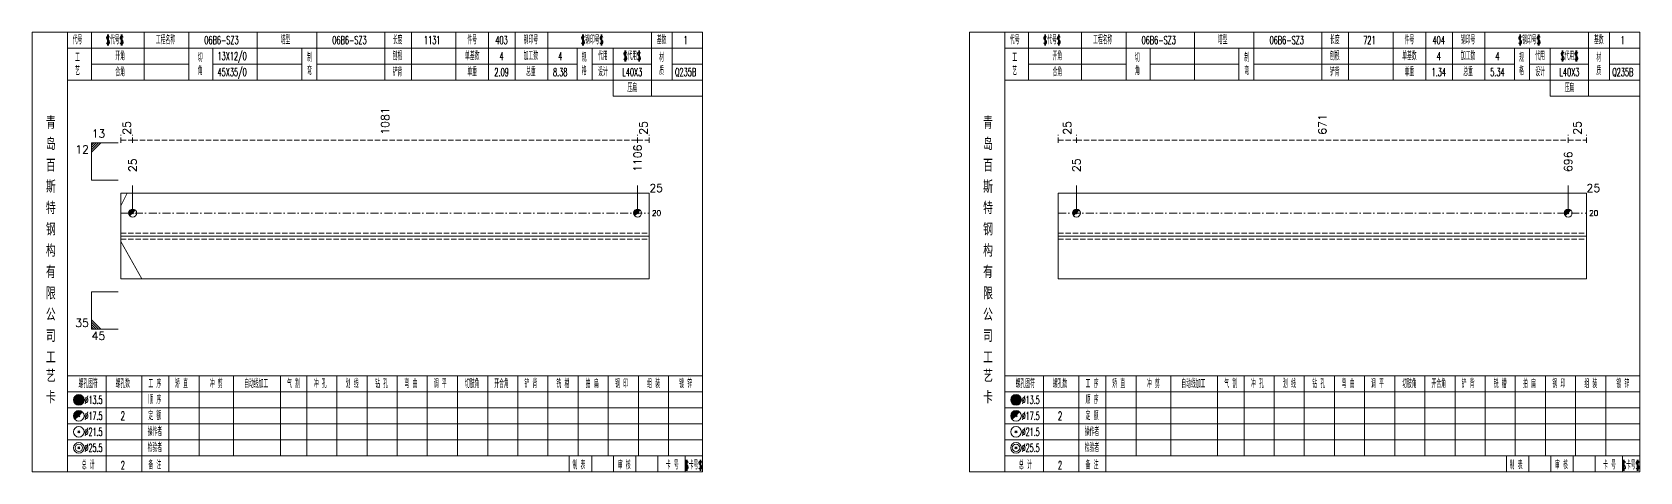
# Model space of a CAD drawing. Extents: x -533 to 8774, y 0 to 7979.
# Drawn here: x 2811 to 3414, y 5464 to 5629 of the extents above; entities that cross this region are included whole.
import ezdxf
from ezdxf.enums import TextEntityAlignment as Align

# ---------------------------------------------------------------- set-up
doc = ezdxf.new("R2010")
doc.units = 0
doc.header["$MEASUREMENT"] = 0
doc.linetypes.add('一点画线', pattern=[5.2, 3, -1, 0.2, -1])
doc.linetypes.add('虚线', pattern=[2.75, 2, -0.75])
doc.layers.get('0').update_dxf_attribs({"linetype": 'CONTINUOUS', "lineweight": 25})
for name, color, linetype, lineweight in [('1', 7, 'CONTINUOUS', 25), ('4', 7, 'CONTINUOUS', 25), ('5', 7, 'CONTINUOUS', 25)]:
    doc.layers.add(name, color=color, linetype=linetype, lineweight=lineweight)
doc.styles.get("Standard").update_dxf_attribs({"font": 'simplex.shx', "width": 0.7, "height": 3, "bigfont": 'gbhzfs.shx'})

# ---------------------------------------------------------------- blocks, each defined once
blk = doc.blocks.new('孔17.5')
at = {"layer": '5', "color": 7, "linetype": 'Continuous', "lineweight": 0}
for p, q in [((-0.2, -0.2), (0.2, 0.2)), ((-0.2, 0.2), (0.2, -0.2))]:
    blk.add_line(p, q, dxfattribs=at)
at = {"layer": '5', "color": 7, "linetype": 'Continuous', "lineweight": 13}
blk.add_circle((0, 0), 1, dxfattribs=at)
for radius in [0.9, 0.8, 0.7, 0.6, 0.5, 0.4, 0.3, 0.2, 0.1]:
    blk.add_arc((0, 0), radius, 45, 225, dxfattribs=at)

msp = doc.modelspace()

# ---------------------------------------------------------------- linework, layer by layer
at = {"color": 8, "linetype": '虚线', "lineweight": 9}
for p, q in [((2844.5, 5587.51), (2844.5, 5590.51)), ((2844.5, 5588.51), (2848.88, 5588.51)), ((2848.88, 5587.51), (2848.88, 5590.51)), ((2848.88, 5587.51), (2848.88, 5590.51)), ((2848.88, 5588.51), (3038.22, 5588.51)), ((3038.22, 5587.51), (3038.22, 5590.51)), ((3038.22, 5587.51), (3038.22, 5590.51)), ((3038.22, 5588.51), (3042.6, 5588.51)), ((3042.6, 5587.51), (3042.6, 5590.51)), ((3195.9, 5587.51), (3195.9, 5590.51)), ((3195.9, 5588.51), (3202.77, 5588.51)), ((3202.77, 5587.51), (3202.77, 5590.51)), ((3202.77, 5587.51), (3202.77, 5590.51)), ((3202.77, 5588.51), (3387.13, 5588.51)), ((3387.13, 5587.51), (3387.13, 5590.51)), ((3387.13, 5587.51), (3387.13, 5590.51)), ((3387.13, 5588.51), (3394, 5588.51)), ((3394, 5587.51), (3394, 5590.51))]:
    msp.add_line(p, q, dxfattribs=at)
at = {"color": 7, "linetype": 'Continuous', "lineweight": 13}
for p, q in [((2833.5, 5587.51), (2843.5, 5587.51)), ((2833.5, 5573.51), (2833.5, 5587.51)), ((2834.38, 5587.51), (2833.5, 5586.63)), ((2835.25, 5587.51), (2833.5, 5585.76)), ((2836.13, 5587.51), (2833.5, 5584.88)), ((2837, 5587.51), (2833.5, 5584.01)), ((2833.5, 5573.51), (2843.5, 5573.51)), ((2848.88, 5561.13), (2848.88, 5571.51)), ((3038.22, 5561.13), (3038.22, 5571.51)), ((3202.77, 5561.13), (3202.77, 5571.51)), ((3387.13, 5561.13), (3387.13, 5571.51)), ((2844.5, 5563.79), (2846.78, 5568.63)), ((2844.5, 5550.49), (2852.38, 5536.38)), ((2833.5, 5531.51), (2843.5, 5531.51)), ((2833.5, 5531.51), (2833.5, 5517.51)), ((2837, 5517.51), (2833.5, 5521.01)), ((2836.13, 5517.51), (2833.5, 5520.13)), ((2835.25, 5517.51), (2833.5, 5519.26)), ((2834.38, 5517.51), (2833.5, 5518.38)), ((2833.5, 5517.51), (2843.5, 5517.51))]:
    msp.add_line(p, q, dxfattribs=at)
at = {"color": 7, "linetype": 'Continuous', "lineweight": 18}
for p, q in [((2844.5, 5568.63), (2844.5, 5536.38)), ((2844.5, 5568.63), (3042.6, 5568.63)), ((3042.6, 5568.63), (3042.6, 5536.38)), ((3195.9, 5568.63), (3195.9, 5536.38)), ((3195.9, 5568.63), (3394, 5568.63)), ((3394, 5568.63), (3394, 5536.38)), ((2844.5, 5552.51), (3042.6, 5552.51)), ((3195.9, 5552.51), (3394, 5552.51))]:
    msp.add_line(p, q, dxfattribs=at)
at = {"color": 3, "linetype": '一点画线', "lineweight": 13}
for p, q in [((2844.5, 5561.13), (3042.6, 5561.13)), ((3195.9, 5561.13), (3394, 5561.13))]:
    msp.add_line(p, q, dxfattribs=at)
at = {"color": 1, "linetype": '虚线', "lineweight": 18}
for p, q in [((2844.5, 5553.63), (3042.6, 5553.63)), ((3195.9, 5553.63), (3394, 5553.63)), ((2844.5, 5551.38), (3042.6, 5551.38)), ((3195.9, 5551.38), (3394, 5551.38))]:
    msp.add_line(p, q, dxfattribs=at)
at = {"layer": '1', "color": 7, "linetype": 'Continuous', "lineweight": 18}
for p, q in [((2844.5, 5536.38), (3042.6, 5536.38)), ((3195.9, 5536.38), (3394, 5536.38))]:
    msp.add_line(p, q, dxfattribs=at)
at = {"layer": '4', "color": 1, "linetype": 'Continuous', "lineweight": 18}
for p, q in [((2824.5, 5464.01), (2824.5, 5629.01)), ((2833.4, 5611.01), (2833.4, 5629.01)), ((2853.2, 5611.01), (2853.2, 5629.01)), ((2870, 5611.01), (2870, 5629.01)), ((2895.6, 5611.01), (2895.6, 5629.01)), ((2917.9, 5611.01), (2917.9, 5629.01)), ((2943.4, 5611.01), (2943.4, 5629.01)), ((2953.4, 5611.01), (2953.4, 5629.01)), ((2970.1, 5611.01), (2970.1, 5629.01)), ((2982.3, 5611.01), (2982.3, 5629.01)), ((2992.3, 5611.01), (2992.3, 5629.01)), ((3004.5, 5611.01), (3004.5, 5629.01)), ((3043.4, 5605.01), (3043.4, 5629.01)), ((3051.2, 5611.01), (3051.2, 5629.01)), ((3175.9, 5464.01), (3175.9, 5629.01)), ((3184.8, 5611.01), (3184.8, 5629.01)), ((3204.6, 5611.01), (3204.6, 5629.01)), ((3221.4, 5611.01), (3221.4, 5629.01)), ((3247, 5611.01), (3247, 5629.01)), ((3269.3, 5611.01), (3269.3, 5629.01)), ((3294.8, 5611.01), (3294.8, 5629.01)), ((3304.8, 5611.01), (3304.8, 5629.01)), ((3321.5, 5611.01), (3321.5, 5629.01)), ((3333.7, 5611.01), (3333.7, 5629.01)), ((3343.7, 5611.01), (3343.7, 5629.01)), ((3355.9, 5611.01), (3355.9, 5629.01)), ((3394.8, 5605.01), (3394.8, 5629.01)), ((3402.6, 5611.01), (3402.6, 5629.01)), ((2824.5, 5623.01), (3062.6, 5623.01)), ((2879, 5611.01), (2879, 5623.01)), ((2912.3, 5611.01), (2912.3, 5623.01)), ((3015.6, 5611.01), (3015.6, 5623.01)), ((3021.2, 5611.01), (3021.2, 5623.01)), ((3029, 5605.01), (3029, 5623.01)), ((3175.9, 5623.01), (3414, 5623.01)), ((3230.4, 5611.01), (3230.4, 5623.01)), ((3263.7, 5611.01), (3263.7, 5623.01)), ((3367, 5611.01), (3367, 5623.01)), ((3372.6, 5611.01), (3372.6, 5623.01)), ((3380.4, 5605.01), (3380.4, 5623.01)), ((2833.4, 5617.01), (2870, 5617.01)), ((2879, 5617.01), (2912.3, 5617.01)), ((2917.9, 5617.01), (3015.6, 5617.01)), ((3021.2, 5617.01), (3043.4, 5617.01)), ((3051.2, 5617.01), (3062.6, 5617.01)), ((3184.8, 5617.01), (3221.4, 5617.01)), ((3230.4, 5617.01), (3263.7, 5617.01)), ((3269.3, 5617.01), (3367, 5617.01)), ((3372.6, 5617.01), (3394.8, 5617.01)), ((3402.6, 5617.01), (3414, 5617.01)), ((2824.5, 5611.01), (3062.6, 5611.01)), ((3175.9, 5611.01), (3414, 5611.01)), ((3029, 5605.01), (3062.6, 5605.01)), ((3380.4, 5605.01), (3414, 5605.01)), ((2824.5, 5500.01), (3062.6, 5500.01)), ((2839, 5464.01), (2839, 5500.01)), ((2852.3, 5464.01), (2852.3, 5500.01)), ((2862.4, 5464.01), (2862.4, 5500.01)), ((2873.8, 5470.01), (2873.8, 5500.01)), ((2886.7, 5470.01), (2886.7, 5500.01)), ((2904.3, 5470.01), (2904.3, 5500.01)), ((2914.2, 5470.01), (2914.2, 5500.01)), ((2925.5, 5470.01), (2925.5, 5500.01)), ((2936.8, 5470.01), (2936.8, 5500.01)), ((2948.1, 5470.01), (2948.1, 5500.01)), ((2959.3, 5470.01), (2959.3, 5500.01)), ((2970.7, 5470.01), (2970.7, 5500.01)), ((2982, 5470.01), (2982, 5500.01)), ((2993.3, 5470.01), (2993.3, 5500.01)), ((3004.6, 5470.01), (3004.6, 5500.01)), ((3015.9, 5470.01), (3015.9, 5500.01)), ((3027.2, 5470.01), (3027.2, 5500.01)), ((3038.5, 5470.01), (3038.5, 5500.01)), ((3049.8, 5470.01), (3049.8, 5500.01)), ((3175.9, 5500.01), (3414, 5500.01)), ((3190.4, 5464.01), (3190.4, 5500.01)), ((3203.7, 5464.01), (3203.7, 5500.01)), ((3213.8, 5464.01), (3213.8, 5500.01)), ((3225.2, 5470.01), (3225.2, 5500.01)), ((3238.1, 5470.01), (3238.1, 5500.01)), ((3255.7, 5470.01), (3255.7, 5500.01)), ((3265.6, 5470.01), (3265.6, 5500.01)), ((3276.9, 5470.01), (3276.9, 5500.01)), ((3288.2, 5470.01), (3288.2, 5500.01)), ((3299.5, 5470.01), (3299.5, 5500.01)), ((3310.7, 5470.01), (3310.7, 5500.01)), ((3322.1, 5470.01), (3322.1, 5500.01)), ((3333.4, 5470.01), (3333.4, 5500.01)), ((3344.7, 5470.01), (3344.7, 5500.01)), ((3356, 5470.01), (3356, 5500.01)), ((3367.3, 5470.01), (3367.3, 5500.01)), ((3378.6, 5470.01), (3378.6, 5500.01)), ((3389.9, 5470.01), (3389.9, 5500.01)), ((3401.2, 5470.01), (3401.2, 5500.01)), ((2824.5, 5494.01), (3062.6, 5494.01)), ((3175.9, 5494.01), (3414, 5494.01)), ((2824.5, 5488.01), (3062.6, 5488.01)), ((3175.9, 5488.01), (3414, 5488.01)), ((2824.5, 5482.01), (3062.6, 5482.01)), ((3175.9, 5482.01), (3414, 5482.01)), ((2824.5, 5476.01), (3062.6, 5476.01)), ((3175.9, 5476.01), (3414, 5476.01)), ((2824.5, 5470.01), (3062.6, 5470.01)), ((3012.6, 5464.01), (3012.6, 5470.01)), ((3021, 5464.01), (3021, 5470.01)), ((3029.2, 5464.01), (3029.2, 5470.01)), ((3037.6, 5464.01), (3037.6, 5470.01)), ((3045.8, 5464.01), (3045.8, 5470.01)), ((3056.1, 5464.01), (3056.1, 5470.01)), ((3175.9, 5470.01), (3414, 5470.01)), ((3364, 5464.01), (3364, 5470.01)), ((3372.4, 5464.01), (3372.4, 5470.01)), ((3380.6, 5464.01), (3380.6, 5470.01)), ((3389, 5464.01), (3389, 5470.01)), ((3397.2, 5464.01), (3397.2, 5470.01)), ((3407.5, 5464.01), (3407.5, 5470.01))]:
    msp.add_line(p, q, dxfattribs=at)
at = {"layer": '4', "color": 7, "linetype": 'Continuous', "lineweight": 13}
for p, q in [((2828.5, 5490.81), (2828.9, 5491.21)), ((2828.9, 5490.81), (2828.5, 5491.21)), ((3179.9, 5490.81), (3180.3, 5491.21)), ((3180.3, 5490.81), (3179.9, 5491.21)), ((2828.3, 5478.61), (2829.1, 5479.41)), ((2829.1, 5478.61), (2828.3, 5479.41)), ((3179.7, 5478.61), (3180.5, 5479.41)), ((3180.5, 5478.61), (3179.7, 5479.41)), ((2828.3, 5472.61), (2829.1, 5473.41)), ((2829.1, 5472.61), (2828.3, 5473.41)), ((3179.7, 5472.61), (3180.5, 5473.41)), ((3180.5, 5472.61), (3179.7, 5473.41))]:
    msp.add_line(p, q, dxfattribs=at)
at = {"layer": '4', "color": 7, "linetype": 'Continuous', "lineweight": 0}
for p, q in [((2828.3, 5484.61), (2829.1, 5485.41)), ((2828.3, 5485.41), (2829.1, 5484.61)), ((3179.7, 5484.61), (3180.5, 5485.41)), ((3179.7, 5485.41), (3180.5, 5484.61))]:
    msp.add_line(p, q, dxfattribs=at)
at = {"layer": '4', "color": 1, "linetype": 'Continuous', "lineweight": 18}
for points in [[(2811.2, 5629.01), (2811.2, 5464.01), (3062.6, 5464.01), (3062.6, 5629.01)], [(3162.6, 5629.01), (3162.6, 5464.01), (3414, 5464.01), (3414, 5629.01)]]:
    msp.add_lwpolyline(points, close=True, dxfattribs=at)
at = {"layer": '4', "color": 7, "linetype": 'Continuous', "lineweight": 13}
for centre, radius in [((2828.7, 5491.01), 2), ((2828.7, 5491.01), 1.8), ((2828.7, 5491.01), 1.6), ((2828.7, 5491.01), 1.4), ((2828.7, 5491.01), 1.2), ((2828.7, 5491.01), 1), ((2828.7, 5491.01), 0.8), ((2828.7, 5491.01), 0.6), ((3180.1, 5491.01), 2), ((3180.1, 5491.01), 1.8), ((3180.1, 5491.01), 1.6), ((3180.1, 5491.01), 1.4), ((3180.1, 5491.01), 1.2), ((3180.1, 5491.01), 1), ((3180.1, 5491.01), 0.8), ((3180.1, 5491.01), 0.6), ((2828.7, 5485.01), 2), ((2828.7, 5491.01), 0.4), ((2828.7, 5491.01), 0.2), ((3180.1, 5485.01), 2), ((3180.1, 5491.01), 0.4), ((3180.1, 5491.01), 0.2), ((2828.7, 5479.01), 2), ((3180.1, 5479.01), 2), ((2828.7, 5473.01), 2), ((2828.7, 5473.01), 1.4), ((3180.1, 5473.01), 2), ((3180.1, 5473.01), 1.4)]:
    msp.add_circle(centre, radius, dxfattribs=at)
for centre, radius in [((2828.7, 5485.01), 1.8), ((2828.7, 5485.01), 1.6), ((2828.7, 5485.01), 1.4), ((2828.7, 5485.01), 1.2), ((2828.7, 5485.01), 1), ((2828.7, 5485.01), 0.8), ((2828.7, 5485.01), 0.6), ((3180.1, 5485.01), 1.8), ((3180.1, 5485.01), 1.6), ((3180.1, 5485.01), 1.4), ((3180.1, 5485.01), 1.2), ((3180.1, 5485.01), 1), ((3180.1, 5485.01), 0.8), ((3180.1, 5485.01), 0.6), ((2828.7, 5485.01), 0.4), ((2828.7, 5485.01), 0.2), ((3180.1, 5485.01), 0.4), ((3180.1, 5485.01), 0.2)]:
    msp.add_arc(centre, radius, 45, 225, dxfattribs=at)

# ---------------------------------------------------------------- block references
at = {"color": 7, "linetype": 'Continuous', "lineweight": 13, "xscale": 1.5, "yscale": 1.5, "zscale": 1.5}
for p in [(2848.88, 5561.13), (3038.22, 5561.13), (3202.77, 5561.13), (3387.13, 5561.13)]:
    msp.add_blockref('孔17.5', p, dxfattribs=at)

# ---------------------------------------------------------------- texts
at = {"color": 8, "linetype": 'Continuous', "lineweight": 9}
for s, p in [('25', (2846.69, 5590.51)), ('1081', (2943.55, 5590.51)), ('25', (3040.41, 5590.51)), ('25', (3199.33, 5590.51)), ('671', (3294.95, 5590.51)), ('25', (3390.57, 5590.51))]:
    msp.add_text(s, height=3, rotation=90, dxfattribs=at).set_placement(p, align=Align.MIDDLE_LEFT)
at = {"color": 7, "linetype": 'Continuous', "lineweight": 13}
msp.add_text('13', height=3, dxfattribs=at).set_placement((2833.5, 5588.51), align=Align.BOTTOM_LEFT)
msp.add_text('12', height=3, dxfattribs=at).set_placement((2832.5, 5586.51), align=Align.TOP_RIGHT)
for s, p in [('1106', (3038.22, 5576.51)), ('696', (3387.13, 5576.51)), ('25', (2848.88, 5576.51)), ('25', (3202.77, 5576.51))]:
    msp.add_text(s, height=3, rotation=90, dxfattribs=at).set_placement(p, align=Align.MIDDLE_LEFT)
for s, height, p in [('25', 3, (3042.6, 5570.51)), ('25', 3, (3394, 5570.51)), ('20', 2, (3043.6, 5561.13)), ('20', 2, (3395, 5561.13))]:
    msp.add_text(s, height=height, dxfattribs=at).set_placement(p, align=Align.MIDDLE_LEFT)
msp.add_text('35', height=3, dxfattribs=at).set_placement((2832.5, 5517.51), align=Align.BOTTOM_RIGHT)
msp.add_text('45', height=3, dxfattribs=at).set_placement((2833.5, 5516.51), align=Align.TOP_LEFT)
at = {"layer": '4', "color": 1, "linetype": 'Continuous', "lineweight": 13}
for s, height, width, p in [('代号', 3, 0.6, (2828.2, 5626.01)), ('$代号$', 3, 0.6, (2842.2, 5626.01)), ('工程名称', 3, 0.6, (2861.2, 5626.01)), ('06B6-SZ3', 3, 0.6, (2882.2, 5626.01)), ('塔型', 3, 0.6, (2906.2, 5626.01)), ('06B6-SZ3', 3, 0.6, (2930.2, 5626.01)), ('长度', 3, 0.6, (2948.2, 5626.01)), ('1131', 3, 0.6, (2961.2, 5626.01)), ('件号', 3, 0.6, (2976.2, 5626.01)), ('403', 3, 0.6, (2987.2, 5626.01)), ('钢印号', 3, 0.6, (2998.2, 5626.01)), ('$钢印号$', 3, 0.6, (3021.2, 5626.01)), ('基数', 3, 0.6, (3047.2, 5626.01)), ('1', 3, 0.6, (3056.2, 5626.01)), ('代号', 3, 0.6, (3179.6, 5626.01)), ('$代号$', 3, 0.6, (3193.6, 5626.01)), ('工程名称', 3, 0.6, (3212.6, 5626.01)), ('06B6-SZ3', 3, 0.6, (3233.6, 5626.01)), ('塔型', 3, 0.6, (3257.6, 5626.01)), ('06B6-SZ3', 3, 0.6, (3281.6, 5626.01)), ('长度', 3, 0.6, (3299.6, 5626.01)), ('721', 3, 0.6, (3312.6, 5626.01)), ('件号', 3, 0.6, (3327.6, 5626.01)), ('404', 3, 0.6, (3338.6, 5626.01)), ('钢印号', 3, 0.6, (3349.6, 5626.01)), ('$钢印号$', 3, 0.6, (3372.6, 5626.01)), ('基数', 3, 0.6, (3398.6, 5626.01)), ('1', 3, 0.6, (3407.6, 5626.01)), ('工', 3, 0.6, (2828.2, 5619.41)), ('开角', 3, 0.6, (2844.2, 5620.01)), ('切', 3, 0.6, (2874.2, 5619.41)), ('13X12/0', 3, 0.6, (2886.2, 5620.01)), ('制', 3, 0.6, (2915.2, 5619.41)), ('刨根', 3, 0.6, (2948.2, 5620.01)), ('单基数', 3, 0.6, (2976.2, 5620.01)), ('4', 3, 0.6, (2987.2, 5620.01)), ('加工数', 3, 0.6, (2998.2, 5620.01)), ('4', 3, 0.6, (3009.2, 5620.01)), ('规', 3, 0.6, (3018.2, 5619.41)), ('代用', 3, 0.6, (3025.2, 5620.01)), ('$代用$', 3, 0.6, (3036.2, 5620.01)), ('材', 3, 0.6, (3047.2, 5619.41)), ('工', 3, 0.6, (3179.6, 5619.41)), ('开角', 3, 0.6, (3195.6, 5620.01)), ('切', 3, 0.6, (3225.6, 5619.41)), ('制', 3, 0.6, (3266.6, 5619.41)), ('刨根', 3, 0.6, (3299.6, 5620.01)), ('单基数', 3, 0.6, (3327.6, 5620.01)), ('4', 3, 0.6, (3338.6, 5620.01)), ('加工数', 3, 0.6, (3349.6, 5620.01)), ('4', 3, 0.6, (3360.6, 5620.01)), ('规', 3, 0.6, (3369.6, 5619.41)), ('代用', 3, 0.6, (3376.6, 5620.01)), ('$代用$', 3, 0.6, (3387.6, 5620.01)), ('材', 3, 0.6, (3398.6, 5619.41)), ('艺', 3, 0.6, (2828.2, 5614.41)), ('合角', 3, 0.6, (2844.2, 5614.01)), ('角', 3, 0.6, (2874.2, 5614.41)), ('45X35/0', 3, 0.6, (2886.2, 5614.01)), ('弯', 3, 0.6, (2915.2, 5614.41)), ('铲背', 3, 0.6, (2948.2, 5614.01)), ('单重', 3, 0.6, (2976.2, 5614.01)), ('2.09', 3, 0.6, (2987.2, 5614.01)), ('总重', 3, 0.6, (2998.2, 5614.01)), ('8.38', 3, 0.6, (3009.2, 5614.01)), ('格', 3, 0.6, (3018.2, 5614.41)), ('设计', 3, 0.6, (3025.2, 5614.01)), ('L40X3', 3, 0.6, (3036.2, 5614.01)), ('质', 3, 0.6, (3047.2, 5614.41)), ('Q235B', 3, 0.6, (3056.2, 5614.01)), ('艺', 3, 0.6, (3179.6, 5614.41)), ('合角', 3, 0.6, (3195.6, 5614.01)), ('角', 3, 0.6, (3225.6, 5614.41)), ('弯', 3, 0.6, (3266.6, 5614.41)), ('铲背', 3, 0.6, (3299.6, 5614.01)), ('单重', 3, 0.6, (3327.6, 5614.01)), ('1.34', 3, 0.6, (3338.6, 5614.01)), ('总重', 3, 0.6, (3349.6, 5614.01)), ('5.34', 3, 0.6, (3360.6, 5614.01)), ('格', 3, 0.6, (3369.6, 5614.41)), ('设计', 3, 0.6, (3376.6, 5614.01)), ('L40X3', 3, 0.6, (3387.6, 5614.01)), ('质', 3, 0.6, (3398.6, 5614.41)), ('Q235B', 3, 0.6, (3407.6, 5614.01)), ('压扁', 3, 0.6, (3036.2, 5608.01)), ('压扁', 3, 0.6, (3387.6, 5608.01)), ('青', 4.6, 0.8, (2818.2, 5595.01)), ('青', 4.6, 0.8, (3169.6, 5595.01)), ('岛', 4.6, 0.8, (2818.2, 5587.01)), ('岛', 4.6, 0.8, (3169.6, 5587.01)), ('百', 4.6, 0.8, (2818.2, 5579.01)), ('百', 4.6, 0.8, (3169.6, 5579.01)), ('斯', 4.6, 0.8, (2818.2, 5571.01)), ('斯', 4.6, 0.8, (3169.6, 5571.01)), ('特', 4.6, 0.8, (2818.2, 5563.01)), ('特', 4.6, 0.8, (3169.6, 5563.01)), ('钢', 4.6, 0.8, (2818.2, 5555.01)), ('钢', 4.6, 0.8, (3169.6, 5555.01)), ('构', 4.6, 0.8, (2818.2, 5547.01)), ('构', 4.6, 0.8, (3169.6, 5547.01)), ('有', 4.6, 0.8, (2818.2, 5539.01)), ('有', 4.6, 0.8, (3169.6, 5539.01)), ('限', 4.6, 0.8, (2818.2, 5531.01)), ('限', 4.6, 0.8, (3169.6, 5531.01)), ('公', 4.6, 0.8, (2818.2, 5523.01)), ('公', 4.6, 0.8, (3169.6, 5523.01)), ('司', 4.6, 0.8, (2818.2, 5515.01)), ('司', 4.6, 0.8, (3169.6, 5515.01)), ('工', 4.6, 0.8, (2818.2, 5507.01)), ('工', 4.6, 0.8, (3169.6, 5507.01)), ('艺', 4.6, 0.8, (2818.2, 5500.01)), ('螺孔图符', 3, 0.6, (2832.2, 5497.01)), ('螺孔数', 3, 0.6, (2845.2, 5497.01)), ('工 序', 3, 0.6, (2857.2, 5497.01)), ('矫 直', 3, 0.6, (2867.2, 5497.01)), ('冲 剪', 3, 0.6, (2880.2, 5497.01)), ('自动线加工', 3, 0.6, (2895.2, 5497.01)), ('气 割', 3, 0.6, (2909.2, 5497.01)), ('冲 孔', 3, 0.6, (2919.2, 5497.01)), ('划 线', 3, 0.6, (2931.2, 5497.01)), ('钻 孔', 3, 0.6, (2942.2, 5497.01)), ('弯 曲', 3, 0.6, (2953.2, 5497.01)), ('调 平', 3, 0.6, (2964.2, 5497.01)), ('切肢角', 3, 0.6, (2976.2, 5497.01)), ('开合角', 3, 0.6, (2987.2, 5497.01)), ('铲 背', 3, 0.6, (2998.2, 5497.01)), ('铣 槽', 3, 0.6, (3010.2, 5497.01)), ('拍 扁', 3, 0.6, (3021.2, 5497.01)), ('钢 印', 3, 0.6, (3032.2, 5497.01)), ('组 装', 3, 0.6, (3044.2, 5497.01)), ('镀 锌', 3, 0.6, (3056.2, 5497.01)), ('艺', 4.6, 0.8, (3169.6, 5500.01)), ('螺孔图符', 3, 0.6, (3183.6, 5497.01)), ('螺孔数', 3, 0.6, (3196.6, 5497.01)), ('工 序', 3, 0.6, (3208.6, 5497.01)), ('矫 直', 3, 0.6, (3218.6, 5497.01)), ('冲 剪', 3, 0.6, (3231.6, 5497.01)), ('自动线加工', 3, 0.6, (3246.6, 5497.01)), ('气 割', 3, 0.6, (3260.6, 5497.01)), ('冲 孔', 3, 0.6, (3270.6, 5497.01)), ('划 线', 3, 0.6, (3282.6, 5497.01)), ('钻 孔', 3, 0.6, (3293.6, 5497.01)), ('弯 曲', 3, 0.6, (3304.6, 5497.01)), ('调 平', 3, 0.6, (3315.6, 5497.01)), ('切肢角', 3, 0.6, (3327.6, 5497.01)), ('开合角', 3, 0.6, (3338.6, 5497.01)), ('铲 背', 3, 0.6, (3349.6, 5497.01)), ('铣 槽', 3, 0.6, (3361.6, 5497.01)), ('拍 扁', 3, 0.6, (3372.6, 5497.01)), ('钢 印', 3, 0.6, (3383.6, 5497.01)), ('组 装', 3, 0.6, (3395.6, 5497.01)), ('镀 锌', 3, 0.6, (3407.6, 5497.01)), ('卡', 4.6, 0.8, (2818.2, 5492.01)), ('%%C13.5', 3, 0.5, (2834.2, 5491.01)), ('顺 序', 3, 0.6, (2857.2, 5491.01)), ('卡', 4.6, 0.8, (3169.6, 5492.01)), ('%%C13.5', 3, 0.5, (3185.6, 5491.01)), ('顺 序', 3, 0.6, (3208.6, 5491.01)), ('%%C17.5', 3, 0.5, (2834.2, 5485.01)), ('2', 3.2, 0.6, (2845.2, 5485.01)), ('定 额', 3, 0.6, (2857.2, 5485.01)), ('%%C17.5', 3, 0.5, (3185.6, 5485.01)), ('2', 3.2, 0.6, (3196.6, 5485.01)), ('定 额', 3, 0.6, (3208.6, 5485.01)), ('%%C21.5', 3, 0.5, (2834.2, 5479.01)), ('操作者', 3, 0.6, (2857.2, 5479.01)), ('%%C21.5', 3, 0.5, (3185.6, 5479.01)), ('操作者', 3, 0.6, (3208.6, 5479.01)), ('%%C25.5', 3, 0.5, (2834.2, 5473.01)), ('检验者', 3, 0.6, (2857.2, 5473.01)), ('%%C25.5', 3, 0.5, (3185.6, 5473.01)), ('检验者', 3, 0.6, (3208.6, 5473.01)), ('总 计', 3, 0.6, (2832.2, 5466.51)), ('2', 3, 0.6, (2845.2, 5466.51)), ('备 注', 3, 0.6, (2857.2, 5466.51)), ('制 表', 3, 0.6, (3016.2, 5466.51)), ('审 核', 3, 0.6, (3033.2, 5466.51)), ('卡 号', 3, 0.6, (3051.2, 5466.51)), ('$卡号$', 3, 0.6, (3059.2, 5466.51)), ('总 计', 3, 0.6, (3183.6, 5466.51)), ('2', 3, 0.6, (3196.6, 5466.51)), ('备 注', 3, 0.6, (3208.6, 5466.51)), ('制 表', 3, 0.6, (3367.6, 5466.51)), ('审 核', 3, 0.6, (3384.6, 5466.51)), ('卡 号', 3, 0.6, (3402.6, 5466.51)), ('$卡号$', 3, 0.6, (3410.6, 5466.51))]:
    msp.add_text(s, height=height, dxfattribs=dict(at, width=width)).set_placement(p, align=Align.MIDDLE_CENTER)

doc.saveas('drawing.dxf')
